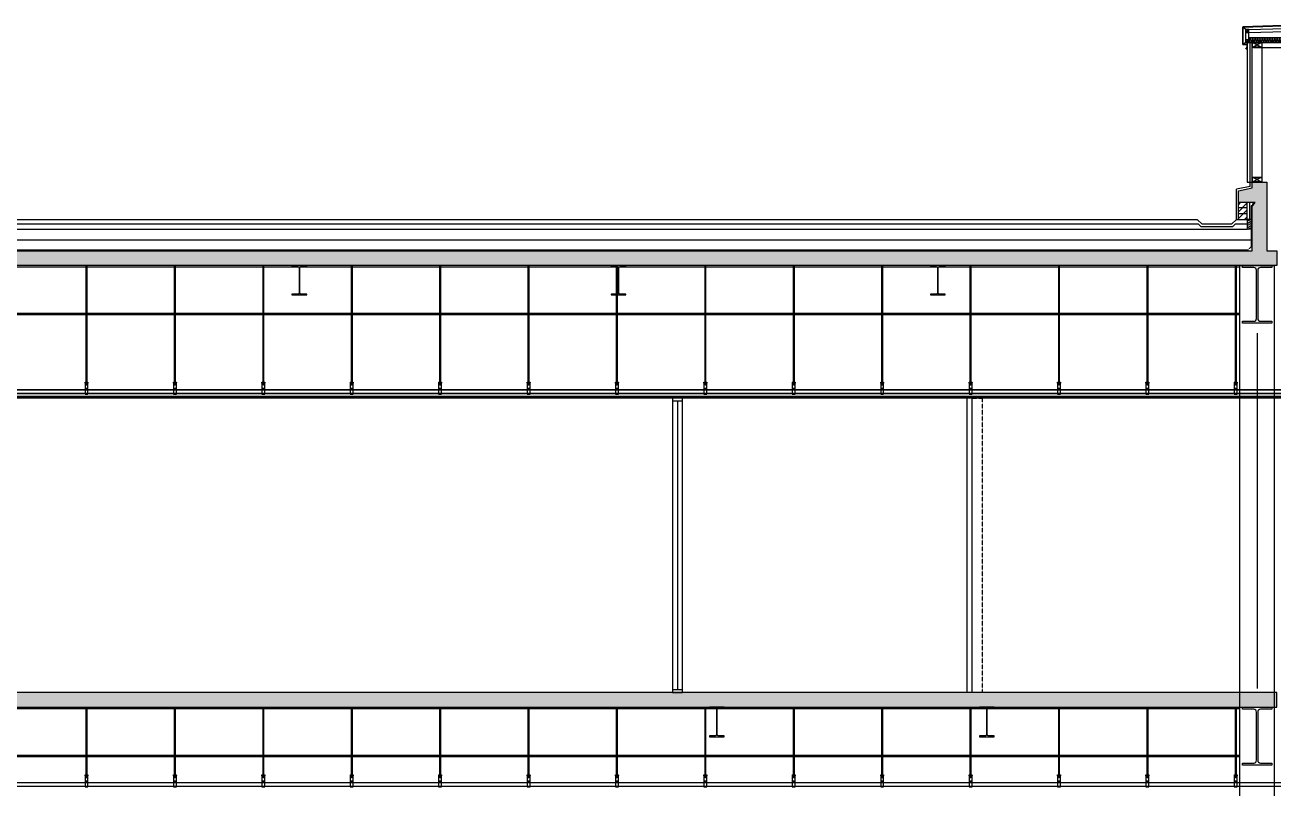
# Model space of a CAD drawing. Header units: millimetres. Extents: x 922366 to 1647943, y -534868 to 518781.
# Drawn here: x 1136494 to 1149200, y 440470 to 448242 of the extents above; entities that cross this region are included whole.
import ezdxf
from ezdxf.xclip import XClip

# ---------------------------------------------------------------- set-up
doc = ezdxf.new("R2010")
doc.units = ezdxf.units.MM
doc.header["$XCLIPFRAME"] = 0
for name, pattern in [('XR-SECTION$0$CEN', [62, 60, -1, 0, -1]), ('XR-SECTION$0$HID', [2.3, 1.5, -0.8]), ('XR-SECTION$0$HIDDEN', [0.375, 0.25, -0.125]), ('XR-SECTION$0$XR-A-SECTION$0$CEN-OC', [10, 9.25, -0.25, 0.25, -0.25])]:
    doc.linetypes.add(name, pattern=pattern)
for name, color, linetype in [('XR-SECTION$0$0-S-col', 4, 'Continuous'), ('XR-SECTION$0$01FIN', 9, 'Continuous'), ('XR-SECTION$0$01HAT', 8, 'Continuous'), ('XR-SECTION$0$01단열재', 55, 'Continuous'), ('XR-SECTION$0$01하지철물', 8, 'Continuous'), ('XR-SECTION$0$02-PIR', 7, 'Continuous'), ('XR-SECTION$0$09GIRDER', 2, 'Continuous'), ('XR-SECTION$0$3', 3, 'Continuous'), ('XR-SECTION$0$6', 6, 'Continuous'), ('XR-SECTION$0$7', 7, 'Continuous'), ('XR-SECTION$0$A-wall-유리파티션', 5, 'Continuous'), ('XR-SECTION$0$AA-XXXX-CNTL', 16, 'Continuous'), ('XR-SECTION$0$CEILING', 6, 'Continuous'), ('XR-SECTION$0$CON', 2, 'Continuous'), ('XR-SECTION$0$CTR', 1, 'XR-SECTION$0$XR-A-SECTION$0$CEN-OC'), ('XR-SECTION$0$ELE-4', 4, 'Continuous'), ('XR-SECTION$0$ELE-6', 6, 'Continuous'), ('XR-SECTION$0$ELE-8', 8, 'Continuous'), ('XR-SECTION$0$FUR', 8, 'XR-SECTION$0$HIDDEN'), ('XR-SECTION$0$HAT-254', 254, 'Continuous'), ('XR-SECTION$0$Insul', 252, 'Continuous'), ('XR-SECTION$0$PANEL', 6, 'Continuous'), ('XR-SECTION$0$S-253', 253, 'Continuous'), ('XR-SECTION$0$S-STEEL', 2, 'Continuous'), ('XR-SECTION$0$SEC-5', 6, 'Continuous'), ('XR-SECTION$0$STEEL', 4, 'Continuous'), ('XR-SECTION$0$STL', 4, 'Continuous'), ('XR-SECTION$0$WALL-GLASS', 4, 'Continuous'), ('XR-SECTION$0$X-ER', 15, 'XR-SECTION$0$ER-X')]:
    doc.layers.add(name, color=color, linetype=linetype)
doc.layers.add('XR-SECTION$0$Defpoint', color=125, linetype='Continuous', plot=False)
doc.styles.add('XR-SECTION$0$Standard', font='malgun.ttf')
doc.linetypes.add('XR-SECTION$0$ER-X', pattern='A,10,-0.8,["X",XR-SECTION$0$Standard,S=0.6,R=0,X=-0.15,Y=-0.3],-0.8', length=11.6)
doc.linetypes.add('XR-SECTION$0$INSUL150', pattern='A,0.00254,-2.54,[134,ltypeshp.shx,S=18.75,R=0,X=-2.54,Y=0],-69.92,[134,ltypeshp.shx,S=18.75,R=180,X=2.54,Y=0],-2.54', length=75.00254)
doc.linetypes.add('XR-SECTION$0$INSUL50', pattern='A,0.00254,-2.54,[134,ltypeshp.shx,S=6.25,R=0,X=-2.54,Y=0],-19.92,[134,ltypeshp.shx,S=6.25,R=180,X=2.54,Y=0],-2.54', length=25.00254)

# ---------------------------------------------------------------- blocks, each defined once
blk = doc.blocks.new('*U250')
at = {"layer": 'XR-SECTION$0$STEEL', "color": 252}
blk.add_lwpolyline([(-16.25, -9, -0.41421356), (-3.25, -22), (-3.25, -278, -0.41421356), (-16.25, -291), (-75, -291), (-75, -300), (75, -300), (75, -291), (16.25, -291, -0.41421356), (3.25, -278), (3.25, -22, -0.41421356), (16.25, -9), (75, -9), (75, 0), (-75, 0), (-75, -9)], format="xyb", close=True, dxfattribs=at)
blk = doc.blocks.new('XR-SECTION$0$하지철물')
at = {"layer": 'XR-SECTION$0$01하지철물', "color": 252}
for p, q in [((-50, -50), (50, 0)), ((-50, 0), (50, -50))]:
    blk.add_line(p, q, dxfattribs=at)
for points in [[(-50, -50), (-50, 0), (50, 0), (50, -50)], [(-47, -47), (-47, -3), (47, -3), (47, -47)]]:
    blk.add_lwpolyline(points, close=True, dxfattribs=at)
blk = doc.blocks.new('XR-SECTION$0$STL_30x30')
at = {"layer": 'XR-SECTION$0$CTR', "color": 252}
for p, q in [((2, 28), (28, 2)), ((28, 28), (2, 2))]:
    blk.add_line(p, q, dxfattribs=at)
at = {"layer": 'XR-SECTION$0$ELE-4', "color": 252}
for points in [[(0, 0), (30, 0), (30, 30), (0, 30)], [(2, 2), (28, 2), (28, 28), (2, 28)]]:
    blk.add_lwpolyline(points, close=True, dxfattribs=at)
blk = doc.blocks.new('XR-SECTION$0$CAP-610X200')
at = {"layer": 'XR-SECTION$0$ELE-6', "color": 252}
blk.add_lwpolyline([(-550, -180), (-60, -180), (-60, -130), (-550, -130)], close=True, dxfattribs=at)
at = {"layer": 'XR-SECTION$0$ELE-8', "color": 252}
for p, q in [((-580, -48), (-609, -21)), ((-580, -180), (-580, -49)), ((-550, -48), (-60, -32)), ((-550, -150), (-550, -48)), ((-550, -78), (-59, -62)), ((-60, -150), (-60, -32)), ((-30, -32), (-1, -1)), ((-30, -180), (-30, -32)), ((-580, -180), (-609, -199)), ((-580, -180), (-30, -180, 0)), ((-550, -150), (-60, -150)), ((-30, -180), (-1, -199))]:
    blk.add_line(p, q, dxfattribs=at)
at = {"layer": 'XR-SECTION$0$Insul', "color": 252}
for points in [[(-550, -130, -0.608337), (-538, -144), (-544, -166, 0.524856), (-535, -180, 0.524856), (-526, -166), (-532, -144, -1.449198), (-513, -144), (-519, -166, 0.524856), (-510, -180, 0.524856), (-501, -166), (-507, -144, -1.449198), (-488, -144), (-494, -166, 0.524856), (-485, -180, 0.00003), (-485, -180)], [(-485, -180, 0.524856), (-476, -166), (-482, -144, -1.449198), (-463, -144), (-469, -166, 0.524856), (-460, -180, 0.524856), (-451, -166), (-457, -144, -1.449198), (-438, -144), (-444, -166, 0.524856), (-435, -180, 0.524856), (-426, -166), (-432, -144, -1.449198), (-413, -144), (-419, -166, 0.524856), (-410, -180, 0.524856), (-401, -166), (-407, -144, -1.449198), (-388, -144), (-394, -166, 0.524856), (-385, -180, 0.524856), (-376, -166), (-382, -144, -1.449198), (-363, -144), (-369, -166, 0.524856), (-360, -180, 0.524856), (-351, -166), (-357, -144, -1.449198), (-338, -144), (-344, -166, 0.524856), (-335, -180, 0.524856), (-326, -166), (-332, -144, -1.449198), (-313, -144), (-319, -166, 0.524856), (-310, -180, 0.524856), (-301, -166), (-307, -144, -1.449198), (-288, -144), (-294, -166, 0.524856), (-285, -180, 0.524856), (-276, -166), (-282, -144, -1.449198), (-263, -144), (-269, -166, 0.524856), (-260, -180, 0.524856), (-251, -166), (-257, -144, -1.449198), (-238, -144), (-244, -166, 0.524856), (-235, -180, 0.524856), (-226, -166), (-232, -144, -1.449198), (-213, -144), (-219, -166, 0.524856), (-210, -180, 0.524856), (-201, -166), (-207, -144, -1.449198), (-188, -144), (-194, -166, 0.524856), (-185, -180, 0.524856), (-176, -166), (-182, -144, -1.449198), (-163, -144), (-169, -166, 0.524856), (-160, -180, 0.524856), (-151, -166), (-157, -144, -1.449198), (-138, -144), (-144, -166, 0.524856), (-135, -180, 0.524856), (-126, -166), (-132, -144, -1.449198), (-113, -144), (-119, -166, 0.524856), (-110, -180, 0.524856), (-101, -166), (-107, -144, -1.449198), (-88, -144), (-94, -166, 0.524856), (-85, -180, 0.524856), (-76, -166), (-82, -144, -1.449198), (-63, -144), (-69, -166, 0.524856), (-60, -180, 0.00003), (-60, -180, 0.00003)]]:
    blk.add_lwpolyline(points, format="xyb", dxfattribs=at)
at = {"layer": 'XR-SECTION$0$STL', "color": 252}
blk.add_lwpolyline([(-579, -246), (-565, -225), (-565, -199), (-609, -199), (-609, -21), (-1, -1), (-1, -199), (-30, -196), (-30, -217), (-29, -217), (-29, -197), (0, -200), (0, 0), (-610, -20), (-610, -200), (-566, -200), (-566, -225), (-580, -245), (-579, -246)], dxfattribs=at)
at = {"layer": 'XR-SECTION$0$S-253', "color": 252}
for p in [(-580, -78), (-60, -62), (-580, -180), (-60, -180)]:
    blk.add_blockref('XR-SECTION$0$STL_30x30', p, dxfattribs=at)
blk = doc.blocks.new('*U259')
at = {"color": 252}
for p, q in [((326, 66), (30890, 66)), ((326, 63), (30890, 63)), ((326, 29), (30890, 29)), ((326, 26), (30890, 26)), ((840, 84), (810, 84)), ((832, 72), (818, 72)), ((825, 78), (825, 66)), ((1740, 84), (1710, 84)), ((1732, 72), (1718, 72)), ((1725, 78), (1725, 66)), ((2640, 84), (2610, 84)), ((2632, 72), (2618, 72)), ((2625, 78), (2625, 66)), ((3540, 84), (3510, 84)), ((3532, 72), (3518, 72)), ((3525, 78), (3525, 66)), ((4440, 84), (4410, 84)), ((4432, 72), (4418, 72)), ((4425, 78), (4425, 66)), ((5340, 84), (5310, 84)), ((5332, 72), (5318, 72)), ((5325, 78), (5325, 66)), ((6240, 84), (6210, 84)), ((6232, 72), (6218, 72)), ((6225, 78), (6225, 66)), ((7140, 84), (7110, 84)), ((7132, 72), (7118, 72)), ((7125, 78), (7125, 66)), ((8040, 84), (8010, 84)), ((8032, 72), (8018, 72)), ((8025, 78), (8025, 66)), ((8940, 84), (8910, 84)), ((8932, 72), (8918, 72)), ((8925, 78), (8925, 66)), ((9840, 84), (9810, 84)), ((9832, 72), (9818, 72)), ((9825, 78), (9825, 66)), ((10740, 84), (10710, 84)), ((10732, 72), (10718, 72)), ((10725, 78), (10725, 66)), ((11640, 84), (11610, 84)), ((11632, 72), (11618, 72)), ((11625, 78), (11625, 66)), ((12540, 84), (12510, 84)), ((12532, 72), (12518, 72)), ((12525, 78), (12525, 66)), ((336, -1), (30880, -1)), ((336, -8), (30880, -8)), ((336, -16), (30880, -16))]:
    blk.add_line(p, q, dxfattribs=at)
for points in [[(822, 1334), (822, 114), (828, 114), (828, 1334)], [(1722, 1334), (1722, 114), (1728, 114), (1728, 1334)], [(2622, 1334), (2622, 114), (2628, 114), (2628, 1334)], [(3522, 1334), (3522, 114), (3528, 114), (3528, 1334)], [(4422, 1334), (4422, 114), (4428, 114), (4428, 1334)], [(5322, 1334), (5322, 114), (5328, 114), (5328, 1334)], [(6222, 1334), (6222, 114), (6228, 114), (6228, 1334)], [(7122, 1334), (7122, 114), (7128, 114), (7128, 1334)], [(8022, 1334), (8022, 114), (8028, 114), (8028, 1334)], [(8922, 1334), (8922, 114), (8928, 114), (8928, 1334)], [(9822, 1334), (9822, 114), (9828, 114), (9828, 1334)], [(10722, 1334), (10722, 114), (10728, 114), (10728, 1334)], [(11622, 1334), (11622, 114), (11628, 114), (11628, 1334)], [(12522, 1334), (12522, 114), (12528, 114), (12528, 1334)], [(840, 143), (839, 145), (811, 145), (810, 143), (810, 138), (811, 136), (839, 136), (840, 138), (810, 138)], [(816, 136), (816, 131), (834, 131), (834, 136)], [(1740, 143), (1739, 145), (1711, 145), (1710, 143), (1710, 138), (1711, 136), (1739, 136), (1740, 138), (1710, 138)], [(1716, 136), (1716, 131), (1734, 131), (1734, 136)], [(2640, 143), (2639, 145), (2611, 145), (2610, 143), (2610, 138), (2611, 136), (2639, 136), (2640, 138), (2610, 138)], [(2616, 136), (2616, 131), (2634, 131), (2634, 136)], [(3540, 143), (3539, 145), (3511, 145), (3510, 143), (3510, 138), (3511, 136), (3539, 136), (3540, 138), (3510, 138)], [(3516, 136), (3516, 131), (3534, 131), (3534, 136)], [(4440, 143), (4439, 145), (4411, 145), (4410, 143), (4410, 138), (4411, 136), (4439, 136), (4440, 138), (4410, 138)], [(4416, 136), (4416, 131), (4434, 131), (4434, 136)], [(5340, 143), (5339, 145), (5311, 145), (5310, 143), (5310, 138), (5311, 136), (5339, 136), (5340, 138), (5310, 138)], [(5316, 136), (5316, 131), (5334, 131), (5334, 136)], [(6240, 143), (6239, 145), (6211, 145), (6210, 143), (6210, 138), (6211, 136), (6239, 136), (6240, 138), (6210, 138)], [(6216, 136), (6216, 131), (6234, 131), (6234, 136)], [(7140, 143), (7139, 145), (7111, 145), (7110, 143), (7110, 138), (7111, 136), (7139, 136), (7140, 138), (7110, 138)], [(7116, 136), (7116, 131), (7134, 131), (7134, 136)], [(8040, 143), (8039, 145), (8011, 145), (8010, 143), (8010, 138), (8011, 136), (8039, 136), (8040, 138), (8010, 138)], [(8016, 136), (8016, 131), (8034, 131), (8034, 136)], [(8940, 143), (8939, 145), (8911, 145), (8910, 143), (8910, 138), (8911, 136), (8939, 136), (8940, 138), (8910, 138)], [(8916, 136), (8916, 131), (8934, 131), (8934, 136)], [(9840, 143), (9839, 145), (9811, 145), (9810, 143), (9810, 138), (9811, 136), (9839, 136), (9840, 138), (9810, 138)], [(9816, 136), (9816, 131), (9834, 131), (9834, 136)], [(10740, 143), (10739, 145), (10711, 145), (10710, 143), (10710, 138), (10711, 136), (10739, 136), (10740, 138), (10710, 138)], [(10716, 136), (10716, 131), (10734, 131), (10734, 136)], [(11640, 143), (11639, 145), (11611, 145), (11610, 143), (11610, 138), (11611, 136), (11639, 136), (11640, 138), (11610, 138)], [(11616, 136), (11616, 131), (11634, 131), (11634, 136)], [(12540, 143), (12539, 145), (12511, 145), (12510, 143), (12510, 138), (12511, 136), (12539, 136), (12540, 138), (12510, 138)], [(12516, 136), (12516, 131), (12534, 131), (12534, 136)]]:
    blk.add_lwpolyline(points, dxfattribs=at)
for points in [[(810, 143), (840, 143), (840, 24), (810, 24)], [(1710, 143), (1740, 143), (1740, 24), (1710, 24)], [(2610, 143), (2640, 143), (2640, 24), (2610, 24)], [(3510, 143), (3540, 143), (3540, 24), (3510, 24)], [(4410, 143), (4440, 143), (4440, 24), (4410, 24)], [(5310, 143), (5340, 143), (5340, 24), (5310, 24)], [(6210, 143), (6240, 143), (6240, 24), (6210, 24)], [(7110, 143), (7140, 143), (7140, 24), (7110, 24)], [(8010, 143), (8040, 143), (8040, 24), (8010, 24)], [(8910, 143), (8940, 143), (8940, 24), (8910, 24)], [(9810, 143), (9840, 143), (9840, 24), (9810, 24)], [(10710, 143), (10740, 143), (10740, 24), (10710, 24)], [(11610, 143), (11640, 143), (11640, 24), (11610, 24)], [(12510, 143), (12540, 143), (12540, 24), (12510, 24)]]:
    blk.add_lwpolyline(points, close=True, dxfattribs=at)
for centre, radius in [((825, 72), 4.25), ((825, 72), 3.25), ((1725, 72), 4.25), ((1725, 72), 3.25), ((2625, 72), 4.25), ((2625, 72), 3.25), ((3525, 72), 4.25), ((3525, 72), 3.25), ((4425, 72), 4.25), ((4425, 72), 3.25), ((5325, 72), 4.25), ((5325, 72), 3.25), ((6225, 72), 4.25), ((6225, 72), 3.25), ((7125, 72), 4.25), ((7125, 72), 3.25), ((8025, 72), 4.25), ((8025, 72), 3.25), ((8925, 72), 4.25), ((8925, 72), 3.25), ((9825, 72), 4.25), ((9825, 72), 3.25), ((10725, 72), 4.25), ((10725, 72), 3.25), ((11625, 72), 4.25), ((11625, 72), 3.25), ((12525, 72), 4.25), ((12525, 72), 3.25)]:
    blk.add_circle(centre, radius, dxfattribs=at)
blk = doc.blocks.new('*U697351')
at = {"layer": 'XR-SECTION$0$A-wall-유리파티션', "color": 252}
for p, q in [((107600, 48803), (107500, 48803)), ((107500, 45863), (107600, 45863))]:
    blk.add_line(p, q, dxfattribs=at)
blk.add_lwpolyline([(107600, 48833), (107500, 48833), (107500, 45833), (107600, 45833), (107600, 48833)], dxfattribs=at)
at = {"layer": 'XR-SECTION$0$WALL-GLASS', "color": 252}
blk.add_line((107550, 45863), (107550, 48803), dxfattribs=at)
blk = doc.blocks.new('*U398')
at = {"color": 252}
for p, q in [((326, 66), (13890, 66)), ((326, 63), (13890, 63)), ((326, 29), (13890, 29)), ((326, 26), (13890, 26)), ((840, 84), (810, 84)), ((832, 72), (818, 72)), ((825, 78), (825, 66)), ((1740, 84), (1710, 84)), ((1732, 72), (1718, 72)), ((1725, 78), (1725, 66)), ((2640, 84), (2610, 84)), ((2632, 72), (2618, 72)), ((2625, 78), (2625, 66)), ((3540, 84), (3510, 84)), ((3532, 72), (3518, 72)), ((3525, 78), (3525, 66)), ((4440, 84), (4410, 84)), ((4432, 72), (4418, 72)), ((4425, 78), (4425, 66)), ((5340, 84), (5310, 84)), ((5332, 72), (5318, 72)), ((5325, 78), (5325, 66)), ((6240, 84), (6210, 84)), ((6232, 72), (6218, 72)), ((6225, 78), (6225, 66)), ((7140, 84), (7110, 84)), ((7132, 72), (7118, 72)), ((7125, 78), (7125, 66)), ((8040, 84), (8010, 84)), ((8032, 72), (8018, 72)), ((8025, 78), (8025, 66)), ((8940, 84), (8910, 84)), ((8932, 72), (8918, 72)), ((8925, 78), (8925, 66)), ((9840, 84), (9810, 84)), ((9832, 72), (9818, 72)), ((9825, 78), (9825, 66)), ((10740, 84), (10710, 84)), ((10732, 72), (10718, 72)), ((10725, 78), (10725, 66)), ((11640, 84), (11610, 84)), ((11632, 72), (11618, 72)), ((11625, 78), (11625, 66)), ((12540, 84), (12510, 84)), ((12532, 72), (12518, 72)), ((12525, 78), (12525, 66))]:
    blk.add_line(p, q, dxfattribs=at)
for points in [[(822, 834), (822, 114), (828, 114), (828, 834)], [(1722, 834), (1722, 114), (1728, 114), (1728, 834)], [(2622, 834), (2622, 114), (2628, 114), (2628, 834)], [(3522, 834), (3522, 114), (3528, 114), (3528, 834)], [(4422, 834), (4422, 114), (4428, 114), (4428, 834)], [(5322, 834), (5322, 114), (5328, 114), (5328, 834)], [(6222, 834), (6222, 114), (6228, 114), (6228, 834)], [(7122, 834), (7122, 114), (7128, 114), (7128, 834)], [(8022, 834), (8022, 114), (8028, 114), (8028, 834)], [(8922, 834), (8922, 114), (8928, 114), (8928, 834)], [(9822, 834), (9822, 114), (9828, 114), (9828, 834)], [(10722, 834), (10722, 114), (10728, 114), (10728, 834)], [(11622, 834), (11622, 114), (11628, 114), (11628, 834)], [(12522, 834), (12522, 114), (12528, 114), (12528, 834)], [(840, 143), (839, 145), (811, 145), (810, 143), (810, 138), (811, 136), (839, 136), (840, 138), (810, 138)], [(816, 136), (816, 131), (834, 131), (834, 136)], [(1740, 143), (1739, 145), (1711, 145), (1710, 143), (1710, 138), (1711, 136), (1739, 136), (1740, 138), (1710, 138)], [(1716, 136), (1716, 131), (1734, 131), (1734, 136)], [(2640, 143), (2639, 145), (2611, 145), (2610, 143), (2610, 138), (2611, 136), (2639, 136), (2640, 138), (2610, 138)], [(2616, 136), (2616, 131), (2634, 131), (2634, 136)], [(3540, 143), (3539, 145), (3511, 145), (3510, 143), (3510, 138), (3511, 136), (3539, 136), (3540, 138), (3510, 138)], [(3516, 136), (3516, 131), (3534, 131), (3534, 136)], [(4440, 143), (4439, 145), (4411, 145), (4410, 143), (4410, 138), (4411, 136), (4439, 136), (4440, 138), (4410, 138)], [(4416, 136), (4416, 131), (4434, 131), (4434, 136)], [(5340, 143), (5339, 145), (5311, 145), (5310, 143), (5310, 138), (5311, 136), (5339, 136), (5340, 138), (5310, 138)], [(5316, 136), (5316, 131), (5334, 131), (5334, 136)], [(6240, 143), (6239, 145), (6211, 145), (6210, 143), (6210, 138), (6211, 136), (6239, 136), (6240, 138), (6210, 138)], [(6216, 136), (6216, 131), (6234, 131), (6234, 136)], [(7140, 143), (7139, 145), (7111, 145), (7110, 143), (7110, 138), (7111, 136), (7139, 136), (7140, 138), (7110, 138)], [(7116, 136), (7116, 131), (7134, 131), (7134, 136)], [(8040, 143), (8039, 145), (8011, 145), (8010, 143), (8010, 138), (8011, 136), (8039, 136), (8040, 138), (8010, 138)], [(8016, 136), (8016, 131), (8034, 131), (8034, 136)], [(8940, 143), (8939, 145), (8911, 145), (8910, 143), (8910, 138), (8911, 136), (8939, 136), (8940, 138), (8910, 138)], [(8916, 136), (8916, 131), (8934, 131), (8934, 136)], [(9840, 143), (9839, 145), (9811, 145), (9810, 143), (9810, 138), (9811, 136), (9839, 136), (9840, 138), (9810, 138)], [(9816, 136), (9816, 131), (9834, 131), (9834, 136)], [(10740, 143), (10739, 145), (10711, 145), (10710, 143), (10710, 138), (10711, 136), (10739, 136), (10740, 138), (10710, 138)], [(10716, 136), (10716, 131), (10734, 131), (10734, 136)], [(11640, 143), (11639, 145), (11611, 145), (11610, 143), (11610, 138), (11611, 136), (11639, 136), (11640, 138), (11610, 138)], [(11616, 136), (11616, 131), (11634, 131), (11634, 136)], [(12540, 143), (12539, 145), (12511, 145), (12510, 143), (12510, 138), (12511, 136), (12539, 136), (12540, 138), (12510, 138)], [(12516, 136), (12516, 131), (12534, 131), (12534, 136)]]:
    blk.add_lwpolyline(points, dxfattribs=at)
for points in [[(810, 143), (840, 143), (840, 24), (810, 24)], [(1710, 143), (1740, 143), (1740, 24), (1710, 24)], [(2610, 143), (2640, 143), (2640, 24), (2610, 24)], [(3510, 143), (3540, 143), (3540, 24), (3510, 24)], [(4410, 143), (4440, 143), (4440, 24), (4410, 24)], [(5310, 143), (5340, 143), (5340, 24), (5310, 24)], [(6210, 143), (6240, 143), (6240, 24), (6210, 24)], [(7110, 143), (7140, 143), (7140, 24), (7110, 24)], [(8010, 143), (8040, 143), (8040, 24), (8010, 24)], [(8910, 143), (8940, 143), (8940, 24), (8910, 24)], [(9810, 143), (9840, 143), (9840, 24), (9810, 24)], [(10710, 143), (10740, 143), (10740, 24), (10710, 24)], [(11610, 143), (11640, 143), (11640, 24), (11610, 24)], [(12510, 143), (12540, 143), (12540, 24), (12510, 24)]]:
    blk.add_lwpolyline(points, close=True, dxfattribs=at)
for centre, radius in [((825, 72), 4.25), ((825, 72), 3.25), ((1725, 72), 4.25), ((1725, 72), 3.25), ((2625, 72), 4.25), ((2625, 72), 3.25), ((3525, 72), 4.25), ((3525, 72), 3.25), ((4425, 72), 4.25), ((4425, 72), 3.25), ((5325, 72), 4.25), ((5325, 72), 3.25), ((6225, 72), 4.25), ((6225, 72), 3.25), ((7125, 72), 4.25), ((7125, 72), 3.25), ((8025, 72), 4.25), ((8025, 72), 3.25), ((8925, 72), 4.25), ((8925, 72), 3.25), ((9825, 72), 4.25), ((9825, 72), 3.25), ((10725, 72), 4.25), ((10725, 72), 3.25), ((11625, 72), 4.25), ((11625, 72), 3.25), ((12525, 72), 4.25), ((12525, 72), 3.25)]:
    blk.add_circle(centre, radius, dxfattribs=at)
blk = doc.blocks.new('XR-SECTION')
at = {"layer": 'XR-SECTION$0$01HAT', "ltscale": 2}
h = blk.add_hatch(dxfattribs=at)
h.set_pattern_fill('ANSI31', color=8, scale=400, style=0)
h.set_pattern_definition([(45, (-568919.4, 255287.283), (-35.355339, 35.355339), [])])
h.paths.add_polyline_path([(252260, 84931.6), (252350, 84931.6), (252350, 84761.6), (252260, 84761.6)])
at = {"layer": 'XR-SECTION$0$HAT-254'}
h = blk.add_hatch(color=8, dxfattribs=at)
h.dxf.hatch_style = 1
h.paths.add_polyline_path([(252650, 84291.6), (252650, 84441.6), (252550, 84441.6), (252550, 85141.6), (252400, 85141.6), (252400, 85081.6), (252260, 85051.6), (252260, 84931.6), (252430, 84931.6), (252400, 84891.6), (252400, 84441.6), (222865, 84441.6), (222865, 84891.6), (222835, 84931.6), (223005, 84931.6), (223005, 85051.6), (222865, 85081.6), (222865, 85141.6), (222715, 85141.6), (222715, 84441.6), (222250, 84441.6), (222250, 84291.6)])
h = blk.add_hatch(color=8, dxfattribs=at)
h.dxf.hatch_style = 1
h.paths.add_polyline_path([(222025, 79941.6), (222025, 79791.6), (252650, 79791.6), (252650, 79941.6)])
at = {"layer": 'XR-SECTION$0$0-S-col', "color": 8}
blk.add_lwpolyline([(252625, 74441.6), (252275, 74441.6), (252275, 84291.6), (252625, 84291.6)], close=True, dxfattribs=at)
at = {"layer": 'XR-SECTION$0$01FIN', "color": 8}
for p, q in [((252380, 85097.768), (252380, 85141.6)), ((252380, 85097.768), (252240, 85067.768)), ((252240, 84761.6), (252240, 85067.768))]:
    blk.add_line(p, q, dxfattribs=at)
at = {"layer": 'XR-SECTION$0$01HAT', "color": 8}
for p, q in [((252260, 84881.6), (252350, 84881.6)), ((252260, 84821.6), (252350, 84821.6))]:
    blk.add_line(p, q, dxfattribs=at)
at = {"layer": 'XR-SECTION$0$01단열재', "color": 8, "linetype": 'XR-SECTION$0$INSUL50', "ltscale": 0.01}
for p, q in [((252375, 86561.6), (252375, 85141.6)), ((252375, 84761.6), (252375, 84931.6))]:
    blk.add_line(p, q, dxfattribs=at)
at = {"layer": 'XR-SECTION$0$01단열재', "color": 8, "linetype": 'XR-SECTION$0$INSUL150', "ltscale": 0.014}
blk.add_line((222875, 84551.6), (252390, 84551.6), dxfattribs=at)
at = {"layer": 'XR-SECTION$0$01하지철물', "color": 8}
for p, q in [((252500, 86561.6), (252500, 85141.6)), ((252415, 86511.6), (252765, 86511.6)), ((252400, 84761.6), (252350, 84761.6)), ((252350, 84761.6), (252350, 84661.6)), ((252350, 84742.396), (252382.006, 84761.6)), ((252350, 84719.945), (252400, 84749.945)), ((252350, 84697.495), (252400, 84727.495)), ((252350, 84675.044), (252400, 84705.044)), ((252400, 84661.6), (252350, 84661.6)), ((252359.006, 84661.6), (252400, 84682.594)), ((222625, 84278.6), (252275, 84278.6)), ((222625, 83804.6), (252275, 83804.6)), ((222625, 83791.6), (252275, 83791.6)), ((222625, 79778.6), (252275, 79778.6)), ((222625, 79304.6), (252275, 79304.6)), ((222625, 79291.6), (252275, 79291.6))]:
    blk.add_line(p, q, dxfattribs=at)
blk.add_lwpolyline([(252400, 84761.6), (252350, 84761.6)], dxfattribs=at)
at = {"layer": 'XR-SECTION$0$02-PIR', "color": 8, "ltscale": 150}
blk.add_line((252465, 86561.6), (252815, 86561.6), dxfattribs=at)
at = {"layer": 'XR-SECTION$0$09GIRDER', "color": 8, "flags": 128}
blk.add_lwpolyline([(252300, 79223.6), (252416, 79223.6, 0.414213562), (252444, 79251.6), (252444, 79743.6, 0.414213562), (252416, 79771.6), (252300, 79771.6), (252300, 79791.6), (252600, 79791.6), (252600, 79771.6), (252484, 79771.6, 0.414213562), (252456, 79743.6), (252456, 79251.6, 0.414213562), (252484, 79223.6), (252600, 79223.6), (252600, 79203.6), (252300, 79203.6), (252300, 79223.6)], format="xyb", dxfattribs=at)
at = {"layer": 'XR-SECTION$0$3', "color": 8}
for p, q in [((223425, 84761.6), (251840, 84761.6)), ((251890, 84711.6), (251840, 84761.6)), ((252240, 84761.6), (252190, 84711.6)), ((252240, 84761.6), (252350, 84761.6)), ((252190, 84711.6), (251890, 84711.6))]:
    blk.add_line(p, q, dxfattribs=at)
at = {"layer": 'XR-SECTION$0$6', "color": 8, "linetype": 'XR-SECTION$0$HID'}
for p, q in [((252390, 84894.933), (252417.5, 84931.6)), ((252390, 84894.933), (252390, 84481.6)), ((222905, 84451.6), (252360, 84451.6)), ((252360, 84451.6), (252390, 84481.6))]:
    blk.add_line(p, q, dxfattribs=at)
at = {"layer": 'XR-SECTION$0$7', "color": 8}
for p, q in [((252260, 84761.6), (252260, 84931.6)), ((252350, 84761.6), (252350, 84931.6))]:
    blk.add_line(p, q, dxfattribs=at)
at = {"layer": 'XR-SECTION$0$AA-XXXX-CNTL', "color": 8, "linetype": 'XR-SECTION$0$CEN'}
blk.add_line((246450, 79778.6), (246450, 79791.6), dxfattribs=at)
at = {"layer": 'XR-SECTION$0$CON', "color": 8}
for points in [[(222865, 84441.6), (252400, 84441.6), (252400, 84891.6), (252430, 84931.6), (252260, 84931.6), (252260, 85051.6), (252400, 85081.6), (252400, 85141.6), (252550, 85141.6), (252550, 84441.6), (252650, 84441.6), (252650, 84291.6), (222250, 84291.6)], [(222025, 79791.6), (252650, 79791.6), (252650, 79941.6), (222025, 79941.6)]]:
    blk.add_lwpolyline(points, dxfattribs=at)
at = {"layer": 'XR-SECTION$0$Defpoint', "color": 8}
blk.add_line((252450, 83603.6, 0), (252450, 79981.6), dxfattribs=at)
at = {"layer": 'XR-SECTION$0$ELE-4', "color": 8}
for points in [[(249500, 79941.6), (249500, 82941.6)], [(249550, 79941.6), (249550, 82941.6)]]:
    blk.add_lwpolyline(points, dxfattribs=at)
at = {"layer": 'XR-SECTION$0$FUR', "color": 8}
blk.add_lwpolyline([(249550, 79941.6), (249550, 82941.6), (249650, 82941.6), (249650, 79941.6)], close=True, dxfattribs=at)
at = {"layer": 'XR-SECTION$0$PANEL', "color": 8, "ltscale": 3}
blk.add_lwpolyline([(252350, 86561.6), (252350, 85141.6), (252400, 85141.6), (252400, 86561.6)], close=True, dxfattribs=at)
at = {"layer": 'XR-SECTION$0$S-STEEL', "color": 8, "flags": 128}
blk.add_lwpolyline([(252300, 83723.6), (252416, 83723.6, 0.414213562), (252444, 83751.6), (252444, 84243.6, 0.414213562), (252416, 84271.6), (252300, 84271.6), (252300, 84291.6), (252600, 84291.6), (252600, 84271.6), (252484, 84271.6, 0.414213562), (252456, 84243.6), (252456, 83751.6, 0.414213562), (252484, 83723.6), (252600, 83723.6), (252600, 83703.6), (252300, 83703.6), (252300, 83723.6)], format="xyb", dxfattribs=at)
at = {"layer": 'XR-SECTION$0$SEC-5', "color": 8}
blk.add_line((222915, 84661.6), (252350, 84661.6), dxfattribs=at)
at = {"layer": 'XR-SECTION$0$X-ER', "color": 8, "ltscale": 0.5}
blk.add_lwpolyline([(252350, 84711.6), (252225.355, 84711.6), (252200.355, 84686.6), (251879.645, 84686.6), (251854.645, 84711.6), (222915, 84711.6)], dxfattribs=at)
at = {"layer": 'XR-SECTION$0$7', "color": 8, "rotation": 180}
for p in [(252450, 86511.6), (252450, 85141.6)]:
    blk.add_blockref('XR-SECTION$0$하지철물', p, dxfattribs=at)
at = {"layer": 'XR-SECTION$0$CEILING', "color": 8, "lineweight": -3, "xscale": -1}
for name, p in [('*U259', (253058.136, 82957.6)), ('*U398', (253058.136, 78957.6))]:
    blk.add_blockref(name, p, dxfattribs=at)
at = {"layer": 'XR-SECTION$0$ELE-6', "color": 8, "rotation": 179.9999932588756}
blk.add_blockref('*U697351', (354099.942, 128774.337), dxfattribs=at)
at = {"layer": 'XR-SECTION$0$PANEL', "color": 8}
blk.add_blockref('XR-SECTION$0$CAP-610X200', (252915, 86741.6), dxfattribs=at)
at = {"layer": 'XR-SECTION$0$S-STEEL', "color": 8}
for p in [(242700, 84291.6), (245950, 84291.6), (249200, 84291.6), (246950, 79791.6), (249700, 79791.6)]:
    blk.add_blockref('*U250', p, dxfattribs=at)

msp = doc.modelspace()

# ---------------------------------------------------------------- block references
at = {"color": 8}
ref = msp.add_blockref('XR-SECTION', (896587.7, 361500.6), dxfattribs=at)
XClip(ref).set_block_clipping_path([(196275.1863630491, 60324.3691893766), (356196.6508700596, 92929.3341539405)])

doc.saveas('drawing.dxf')
